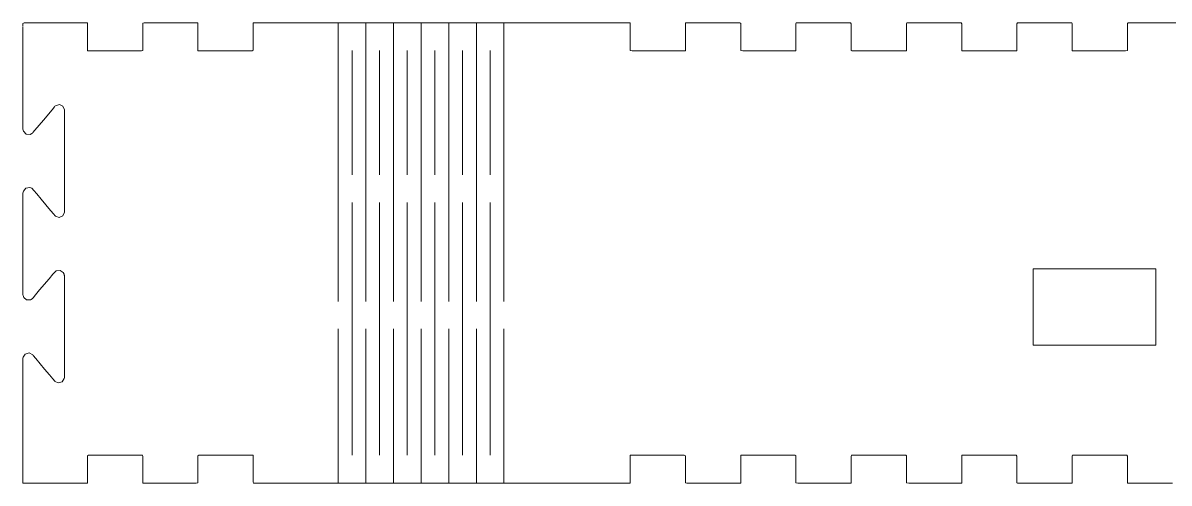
# Model space of a CAD drawing. Header units: inches. Extents: x -56 to 346, y -207 to -16.
# Drawn here: x -53.8 to 70.6, y -206.8 to -156.7 of the extents above; entities that cross this region are included whole.
import ezdxf

# ---------------------------------------------------------------- set-up
doc = ezdxf.new("R2010")
doc.units = ezdxf.units.IN
doc.header["$MEASUREMENT"] = 0
doc.layers.add('Capa 1', color=7, linetype='Continuous')

msp = doc.modelspace()

# ---------------------------------------------------------------- linework, layer by layer
at = {"layer": 'Capa 1', "color": 139, "lineweight": 18}
for points in [[(-50.01, -156.74), (-51.54, -156.74), (-52.86, -156.74), (-53.7, -156.74), (-53.84, -156.8), (-53.84, -157.09)], [(-46.84, -156.74), (-50.77, -156.74)], [(-40.68, -156.74), (-40.82, -156.77), (-40.82, -157.09), (-40.82, -158.24), (-40.82, -159.42), (-40.82, -159.74), (-40.97, -159.77), (-41.72, -159.77), (-42.87, -159.77), (-45.43, -159.77), (-46.41, -159.77), (-46.81, -159.77), (-46.84, -159.62), (-46.84, -159.16), (-46.84, -157.9), (-46.84, -157.32), (-46.84, -156.89), (-46.84, -156.74)], [(-34.83, -156.74), (-40.68, -156.74)], [(-28.81, -156.74), (-28.84, -156.77), (-28.84, -157.06), (-28.84, -157.58), (-28.84, -158.88), (-28.84, -159.42), (-28.84, -159.71), (-28.96, -159.77), (-29.68, -159.77), (-30.8, -159.77), (-32.1, -159.77), (-33.36, -159.77), (-34.37, -159.77), (-34.83, -159.77), (-34.83, -159.62), (-34.83, -159.19), (-34.83, -158.62), (-34.83, -157.32), (-34.83, -156.89), (-34.83, -156.74)], [(12.11, -156.74), (-28.81, -156.74)], [(18.13, -156.74), (18.1, -156.86), (18.1, -157.26), (18.1, -157.84), (18.1, -159.11), (18.1, -159.57), (18.1, -159.77), (18.01, -159.77), (17.75, -159.77), (16.83, -159.77), (14.27, -159.77), (13.09, -159.77), (12.31, -159.77), (12.11, -159.74), (12.11, -159.48), (12.11, -157.12), (12.11, -156.8), (12.11, -156.74)], [(24.03, -156.74), (18.13, -156.74)], [(30.14, -156.74), (30.11, -156.83), (30.11, -157.23), (30.11, -158.47), (30.11, -159.57), (30.11, -159.77), (30.02, -159.77), (29.79, -159.77), (28.9, -159.77), (27.66, -159.77), (25.16, -159.77), (24.35, -159.77), (24.12, -159.74), (24.12, -159.51), (24.12, -158.99), (24.12, -157.69), (24.12, -157.15), (24.12, -156.8), (24.03, -156.74)], [(36.04, -156.74), (30.14, -156.74)], [(42.15, -156.74), (42.12, -156.83), (42.12, -157.2), (42.12, -157.78), (42.12, -159.05), (42.12, -159.54), (42.12, -159.74), (42.06, -159.77), (41.83, -159.77), (40.97, -159.77), (38.4, -159.77), (37.22, -159.77), (36.36, -159.77), (36.16, -159.77), (36.1, -159.74), (36.1, -159.51), (36.1, -158.39), (36.1, -157.18), (36.1, -156.83), (36.04, -156.74)], [(48.05, -156.74), (42.15, -156.74)], [(54.18, -156.74), (54.1, -156.83), (54.1, -157.18), (54.1, -158.39), (54.1, -159.51), (54.1, -159.74), (54.07, -159.77), (53.84, -159.77), (53, -159.77), (51.79, -159.77), (49.26, -159.77), (48.4, -159.77), (48.17, -159.77), (48.11, -159.74), (48.11, -159.54), (48.11, -159.05), (48.11, -157.78), (48.11, -157.2), (48.11, -156.83), (48.05, -156.74)], [(60.06, -156.74), (54.18, -156.74)], [(66.19, -156.74), (66.11, -156.8), (66.11, -157.15), (66.11, -157.69), (66.11, -158.99), (66.11, -159.51), (66.11, -159.74), (65.88, -159.77), (65.07, -159.77), (62.54, -159.77), (61.33, -159.77), (60.43, -159.77), (60.17, -159.77), (60.12, -159.77), (60.12, -159.57), (60.12, -158.47), (60.12, -157.23), (60.12, -156.83), (60.06, -156.74)], [(72.07, -156.74), (66.19, -156.74)], [(-53.84, -158.93), (-53.84, -157.64), (-53.84, -157.17)], [(-53.84, -157.37), (-53.84, -157.83)], [(-53.84, -158.52), (-53.84, -159.47), (-53.84, -161.72), (-53.84, -164.17), (-53.84, -166.35), (-53.84, -167.22), (-53.84, -167.88), (-53.84, -168.23), (-53.84, -168.31), (-53.78, -168.52), (-53.5, -168.83), (-53.06, -168.86), (-52.89, -168.77), (-52.8, -168.72), (-52.75, -168.66), (-52.54, -168.4), (-51.62, -167.33), (-50.67, -166.18), (-50.41, -165.87), (-50.38, -165.81), (-50.3, -165.75), (-49.87, -165.63), (-49.49, -165.81), (-49.32, -166.21), (-49.32, -166.24), (-49.32, -166.44), (-49.32, -166.99), (-49.32, -167.77), (-49.32, -169.84), (-49.32, -172.26), (-49.32, -174.62), (-49.32, -175.6), (-49.32, -176.41), (-49.32, -176.98), (-49.32, -177.27), (-49.32, -177.33), (-49.52, -177.73), (-49.9, -177.88), (-50.3, -177.76), (-50.38, -177.68), (-50.5, -177.53), (-50.85, -177.13), (-51.85, -175.92), (-52.34, -175.34), (-52.66, -174.97), (-52.89, -174.71), (-53.09, -174.65), (-53.52, -174.71), (-53.78, -175.03), (-53.84, -175.26), (-53.84, -175.57), (-53.84, -176.18), (-53.84, -177.01), (-53.84, -178.02), (-53.84, -182.77), (-53.84, -184.85), (-53.84, -185.6), (-53.84, -186.09), (-53.84, -186.29), (-53.84, -186.32), (-53.81, -186.37), (-53.75, -186.58), (-53.44, -186.86), (-53.01, -186.83), (-52.83, -186.72), (-52.72, -186.63), (-52.46, -186.32), (-52.03, -185.77), (-50.99, -184.56), (-50.59, -184.07), (-50.38, -183.84), (-50.24, -183.7), (-49.81, -183.64), (-49.46, -183.87), (-49.35, -184.04), (-49.35, -184.16), (-49.32, -184.21), (-49.32, -184.3), (-49.32, -184.7), (-49.32, -185.37), (-49.32, -186.26), (-49.32, -188.48), (-49.32, -190.93), (-49.32, -193.14), (-49.32, -194.06), (-49.32, -194.76), (-49.32, -195.19), (-49.32, -195.3), (-49.35, -195.39), (-49.58, -195.76), (-49.98, -195.88), (-50.36, -195.71), (-50.38, -195.68), (-50.59, -195.45), (-50.96, -194.99), (-51.48, -194.38), (-52.43, -193.23), (-52.72, -192.88), (-52.78, -192.83), (-53.18, -192.62), (-53.58, -192.74), (-53.81, -193.09), (-53.84, -193.2), (-53.84, -193.37), (-53.84, -193.81), (-53.84, -194.53), (-53.84, -196.43), (-53.84, -198.73), (-53.84, -200.98), (-53.84, -202.79), (-53.84, -203.37), (-53.84, -203.71), (-53.84, -203.86), (-53.84, -204.26), (-53.84, -204.84), (-53.84, -206.11), (-53.84, -206.57), (-53.84, -206.77), (-53.73, -206.77), (-53.41, -206.77), (-52.34, -206.77), (-49.35, -206.77), (-47.99, -206.77), (-47.07, -206.77), (-46.84, -206.77), (-46.84, -206.74), (-46.84, -206.48), (-46.84, -204.12), (-46.84, -203.8), (-46.73, -203.74), (-46.04, -203.74), (-44.94, -203.74), (-42.35, -203.74), (-41.34, -203.74), (-40.85, -203.74), (-40.82, -203.86), (-40.82, -204.29), (-40.82, -205.53), (-40.82, -206.59), (-40.82, -206.77), (-40.45, -206.77), (-39.5, -206.77), (-38.26, -206.77), (-35.75, -206.77), (-35.01, -206.77), (-34.83, -206.74), (-34.83, -206.45), (-34.83, -205.93), (-34.83, -204.64), (-34.83, -204.09), (-34.83, -203.8), (-34.72, -203.74), (-34, -203.74), (-32.87, -203.74), (-31.55, -203.74), (-30.28, -203.74), (-29.3, -203.74), (-28.84, -203.74), (-28.84, -203.89), (-28.84, -204.29), (-28.84, -204.9), (-28.84, -206.16), (-28.84, -206.62), (-28.81, -206.77), (-28.67, -206.77), (-28.32, -206.77), (-27.2, -206.77), (-24.21, -206.77), (-22.85, -206.77), (-22.02, -206.77), (-21.64, -206.77), (-20.81, -206.77), (-19.43, -206.77), (-17.61, -206.77), (-15.45, -206.77), (-10.61, -206.77), (-5.78, -206.77), (-3.62, -206.77), (-1.8, -206.77), (-0.42, -206.77), (0.42, -206.77), (0.91, -206.77), (1.48, -206.77), (2.32, -206.77), (4.51, -206.77), (9.43, -206.77), (10.47, -206.77), (11.27, -206.77), (11.85, -206.77), (12.11, -206.77), (12.11, -206.62), (12.11, -206.16), (12.11, -204.9), (12.11, -204.29), (12.11, -203.89), (12.11, -203.74), (12.57, -203.74), (13.55, -203.74), (14.82, -203.74), (16.14, -203.74), (17.26, -203.74), (17.98, -203.74), (18.1, -203.8), (18.1, -204.09), (18.1, -204.64), (18.1, -205.93), (18.1, -206.45), (18.1, -206.74), (18.27, -206.77), (19.05, -206.77), (21.53, -206.77), (22.76, -206.77), (23.72, -206.77), (24.12, -206.77), (24.12, -206.59), (24.12, -205.53), (24.12, -204.29), (24.12, -203.86), (24.12, -203.74), (24.61, -203.74), (25.62, -203.74), (28.21, -203.74), (29.33, -203.74), (29.99, -203.74), (30.11, -203.8), (30.11, -204.12), (30.11, -206.48), (30.11, -206.74), (30.31, -206.77), (31.09, -206.77), (32.27, -206.77), (34.83, -206.77), (35.75, -206.77), (36.01, -206.77), (36.1, -206.77), (36.1, -206.57), (36.1, -206.11), (36.1, -204.84), (36.1, -204.26), (36.1, -203.86), (36.13, -203.74), (36.67, -203.74), (37.68, -203.74), (38.98, -203.74), (40.27, -203.74), (41.37, -203.74), (42.03, -203.74), (42.12, -203.8), (42.12, -204.15), (42.12, -204.69), (42.12, -205.99), (42.12, -206.51), (42.12, -206.74), (42.35, -206.77), (43.15, -206.77), (45.66, -206.77), (46.9, -206.77), (47.79, -206.77), (48.02, -206.77), (48.11, -206.77), (48.11, -206.57), (48.11, -205.47), (48.11, -204.23), (48.11, -203.83), (48.14, -203.74), (48.71, -203.74), (49.75, -203.74), (52.34, -203.74), (53.41, -203.74), (54.04, -203.74), (54.1, -203.83), (54.1, -204.18), (54.1, -205.39), (54.1, -206.51), (54.1, -206.74), (54.16, -206.77), (54.36, -206.77), (55.22, -206.77), (56.4, -206.77), (58.97, -206.77), (59.83, -206.77), (60.06, -206.77), (60.12, -206.74), (60.12, -206.54), (60.12, -206.05), (60.12, -204.78), (60.12, -204.2), (60.12, -203.83), (60.15, -203.74), (60.75, -203.74), (61.82, -203.74), (63.11, -203.74), (64.41, -203.74), (65.47, -203.74), (66.05, -203.74), (66.11, -203.83), (66.11, -204.2), (66.11, -204.78), (66.11, -206.05), (66.11, -206.54), (66.11, -206.74), (66.16, -206.77), (66.4, -206.77), (67.26, -206.77), (69.79, -206.77), (71, -206.77)], [(-53.84, -159.74), (-53.84, -159.45)], [(-53.84, -163.43), (-53.84, -161.41)]]:
    msp.add_lwpolyline(points, dxfattribs=at)
at = {"layer": 'Capa 1', "color": 93, "lineweight": 18}
for points in [[(-19.6, -156.74), (-19.6, -187.01)], [(-16.6, -156.74), (-16.6, -187.01)], [(-13.61, -156.74), (-13.61, -187.01)], [(-10.61, -156.74), (-10.61, -187.01)], [(-7.59, -156.74), (-7.59, -187.01)], [(-4.59, -156.74), (-4.59, -187.01)], [(-1.6, -156.74), (-1.6, -187.01)], [(-18.1, -173.27), (-18.1, -159.74)], [(-15.11, -173.27), (-15.11, -159.74)], [(-12.11, -173.27), (-12.11, -159.74)], [(-9.12, -173.27), (-9.12, -159.74)], [(-6.09, -173.27), (-6.09, -159.74)], [(-3.1, -173.27), (-3.1, -159.74)], [(-18.1, -203.74), (-18.1, -176.27)], [(-15.11, -203.74), (-15.11, -176.27)], [(-12.11, -203.74), (-12.11, -176.27)], [(-9.12, -203.74), (-9.12, -176.27)], [(-6.09, -203.74), (-6.09, -176.27)], [(-3.1, -203.74), (-3.1, -176.27)], [(69.19, -191.76), (55.88, -191.76), (55.88, -183.46), (69.19, -183.46), (69.19, -191.76)], [(-19.6, -190), (-19.6, -206.77)], [(-16.6, -190), (-16.6, -206.77)], [(-13.61, -190), (-13.61, -206.77)], [(-10.61, -190), (-10.61, -206.77)], [(-7.59, -190), (-7.59, -206.77)], [(-4.59, -190), (-4.59, -206.77)], [(-1.6, -190), (-1.6, -206.77)]]:
    msp.add_lwpolyline(points, dxfattribs=at)

doc.saveas('drawing.dxf')
